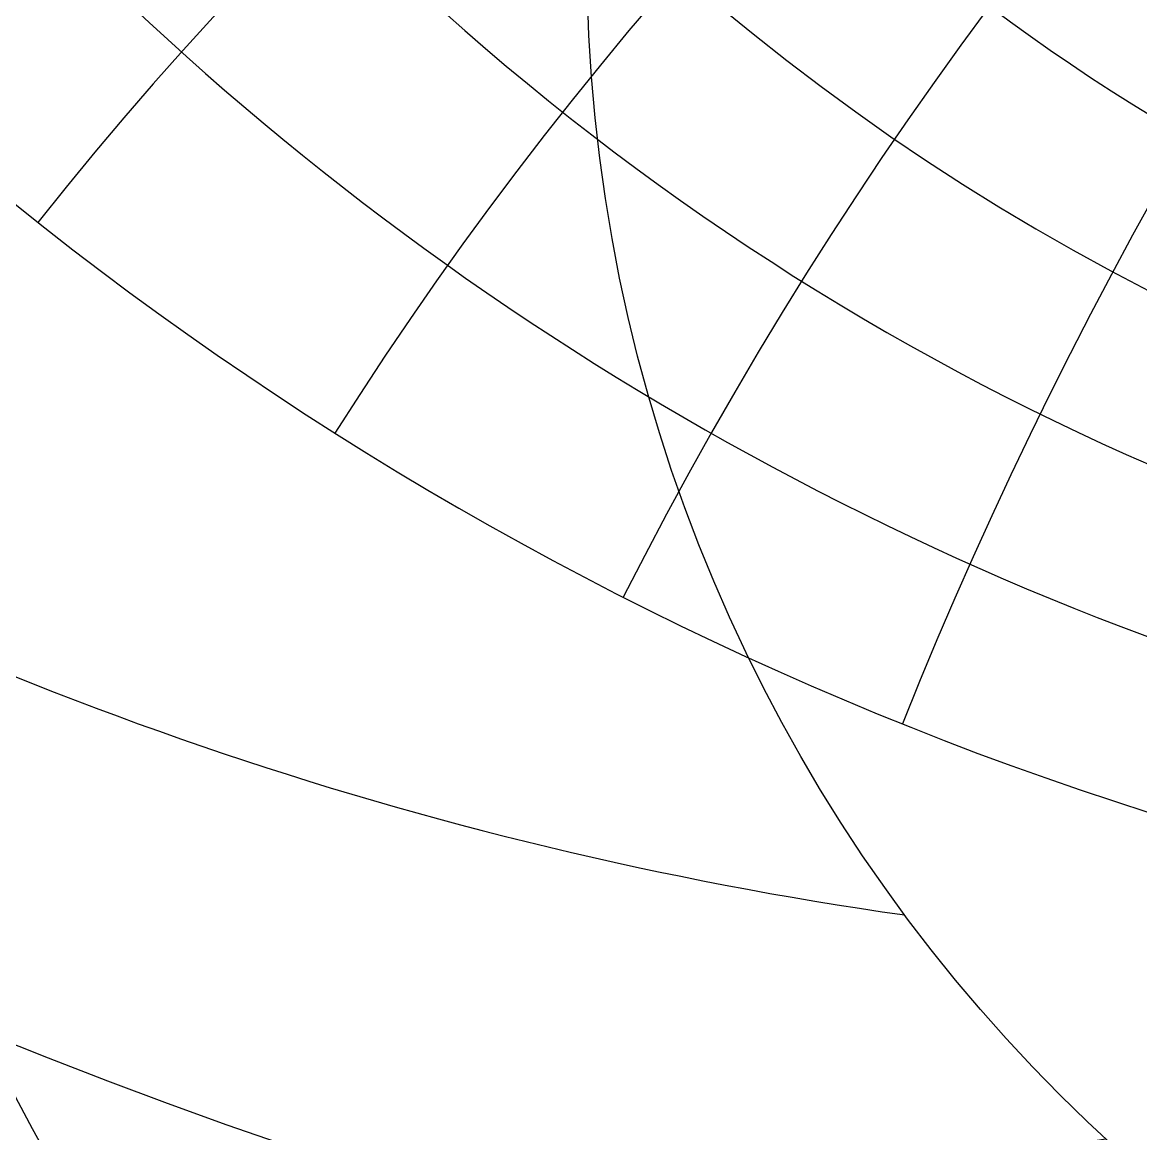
# Model space of a CAD drawing. Header units: millimetres. Extents: x -71 to 71, y -71 to 73.
# Drawn here: x -40.59 to -19.76, y -21.99 to -1.3 of the extents above; entities that cross this region are included whole.
import ezdxf

# ---------------------------------------------------------------- set-up
doc = ezdxf.new("R2010")
doc.units = ezdxf.units.MM
for name, color, linetype in [('CUT_OUTER', 1, 'Continuous'), ('ENGRAVE', 7, 'Continuous'), ('ENGRAVE_FINE', 8, 'Continuous')]:
    doc.layers.add(name, color=color, linetype=linetype)

msp = doc.modelspace()

# ---------------------------------------------------------------- linework, layer by layer
at = {"layer": 'CUT_OUTER'}
msp.add_arc((-0.0002, -0.0002), 71.2199, 143.788848, 87.803032, dxfattribs=at)
at = {"layer": 'ENGRAVE'}
for centre, radius in [((0, 0), 70.2), ((0, 29.172), 37.6888), ((0, 26.9182), 32.9679), ((0, 25.0933), 28.7098), ((0, 0), 45.9522), ((0, 0), 30.0798)]:
    msp.add_circle(centre, radius, dxfattribs=at)
for centre, radius, start, end in [((0, 31.9775), 43.0096, 131.64088, 48.35912), ((0, 35.5109), 49.1225, 158.93428, 21.06572), ((0, 40.0341), 56.3066, 178.03137, 1.96863), ((0, 45.9522), 64.9862, 193.623472, 346.376528), ((-14.1227, 52.7065), 71.3375, 218.773878, 261.913064), ((-33.8126, 58.5652), 81.7605, 244.919203, 279.430551)]:
    msp.add_arc(centre, radius, start, end, dxfattribs=at)
at = {"layer": 'ENGRAVE_FINE'}
for centre, radius, start, end in [((-178.5481, -45.9522), 190.0069, 8.354592, 35.979906), ((-178.5481, -45.9522), 190.0069, 8.354592, 35.979906), ((-112.5594, -45.9522), 129.9724, 12.666469, 54.396525), ((-112.5594, -45.9522), 129.9724, 12.666469, 54.396525), ((-77.4475, -45.9522), 101.1006, 17.146853, 73.284845), ((-77.4475, -45.9522), 101.1006, 17.146853, 73.284845), ((-54.5299, -45.9522), 84.8334, 21.864224, 92.68985), ((-54.5299, -45.9522), 84.8334, 21.864224, 92.68985), ((54.5299, -45.9522), 84.8334, 87.31015, 158.135776), ((54.5299, -45.9522), 84.8334, 87.31015, 158.135776), ((-37.5198, -45.9522), 75.0396, 26.898951, 108.68574), ((-37.5198, -45.9522), 75.0396, 26.898951, 108.68574), ((37.5198, -45.9522), 75.0396, 71.31426, 153.101049), ((37.5198, -45.9522), 75.0396, 71.31426, 153.101049), ((-23.653, -45.9522), 69.1569, 32.348066, 118.786424), ((-23.653, -45.9522), 69.1569, 32.348066, 118.786424), ((23.653, -45.9522), 69.1569, 61.213576, 147.651934), ((23.653, -45.9522), 69.1569, 61.213576, 147.651934), ((-11.4588, -45.9522), 65.9887, 38.331472, 127.454375), ((-11.4588, -45.9522), 65.9887, 38.331472, 127.454375), ((11.4588, -45.9522), 65.9887, 52.545625, 141.668528), ((11.4588, -45.9522), 65.9887, 52.545625, 141.668528), ((0, 81.6225), 109.7821, 230.287975, 309.712025)]:
    msp.add_arc(centre, radius, start, end, dxfattribs=at)

doc.saveas('drawing.dxf')
